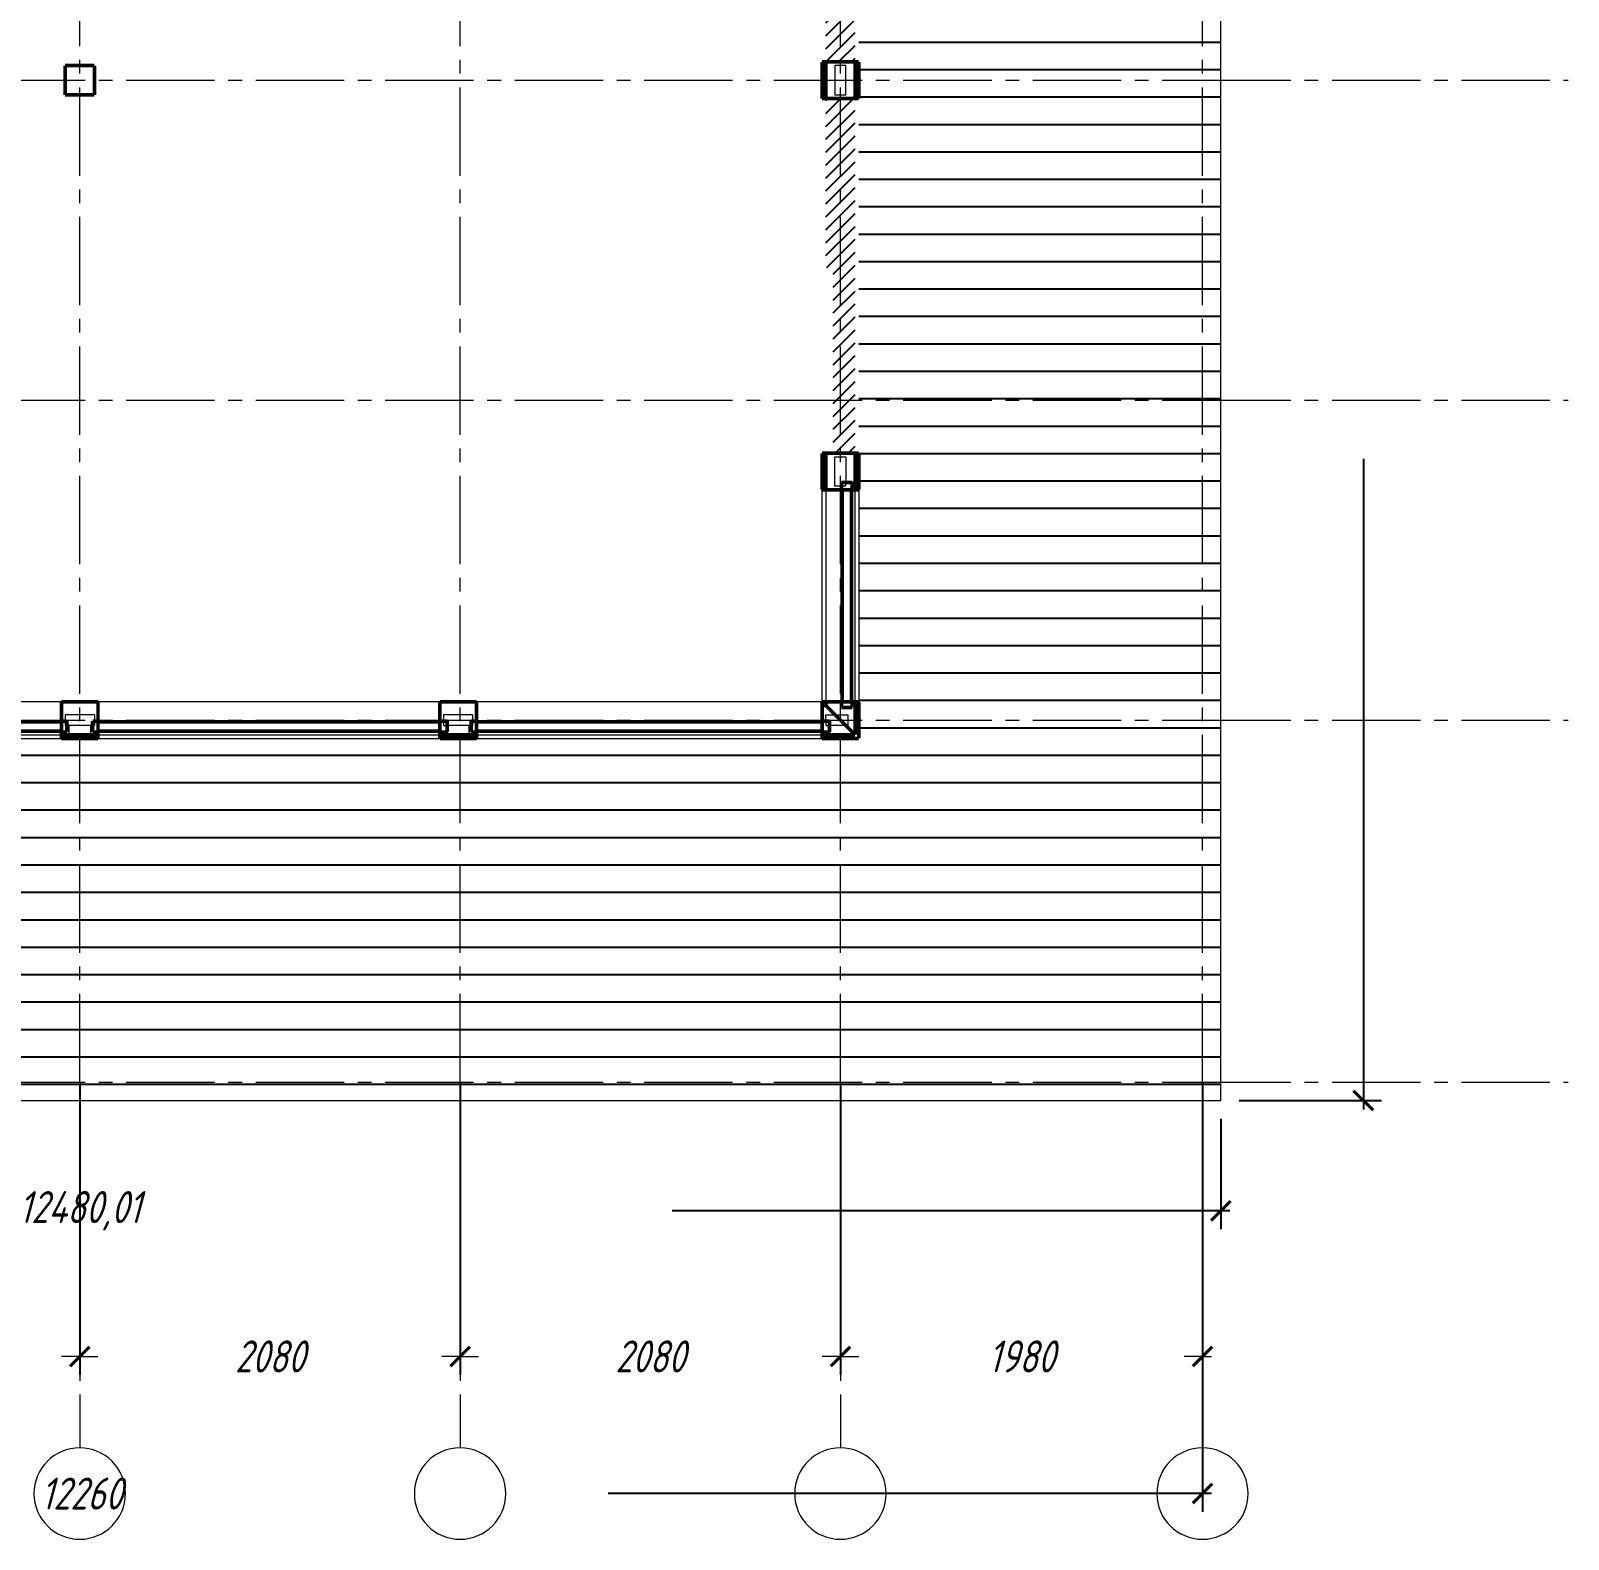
# Model space of a CAD drawing. Header units: millimetres. Extents: x 0 to 5040, y 0 to 770.
# Drawn here: x 1988 to 2156.2, y 448.2 to 613.2 of the extents above; entities that cross this region are included whole.
import ezdxf

# ---------------------------------------------------------------- set-up
doc = ezdxf.new("R2010")
doc.units = ezdxf.units.MM
for name, pattern in [('K5LT32768', [0]), ('K5LT_AXLED', [14.164999961853027, 9.664999961853027, -1.5, 1.5, -1.5]), ('K5LT_BASIC', [0]), ('K5LT_THIN', [0])]:
    doc.linetypes.add(name, pattern=pattern)
doc.layers.add('Системный слой', color=7, linetype='Continuous')
doc.styles.add('KDIMTEXTSTYLE', font='GOST_AU.SHX', dxfattribs={"width": 0.96, "oblique": 15, "height": 5})
doc.styles.add('KTEXTSTYLE', font='GOST_AU.SHX', dxfattribs={"width": 0.96, "height": 5})
doc.dimstyles.new('KDIMSTYLE (0.02)', dxfattribs={"dimtxt": 5, "dimasz": 1, "dimexe": 2, "dimexo": 0, "dimgap": 1, "dimtad": 1, "dimlfac": 50, "dimtxsty": 'KDIMTEXTSTYLE', "dimsah": 1, "dimcen": 0, "dimdle": 1, "dimadec": 0, "dimazin": 0, "dimtfac": 0.667, "dimtmove": 0, "dimatfit": 3, "dimfxl": 0, "dimtvp": 1, "dimtolj": 1, "dimtzin": 0, "dimarcsym": 0})

# ---------------------------------------------------------------- blocks, each defined once
blk = doc.blocks.new('U1')
at = {"layer": 'Системный слой', "color": 30, "linetype": 'K5LT_AXLED', "lineweight": 18}
for p, q in [((1870.98000020808, 498.2270538521427), (2116.18000020808, 498.2270538521427)), ((2116.18000020808, 498.2270538521427), (2156.18000020808, 498.2270538521427))]:
    blk.add_line(p, q, dxfattribs=at)
blk = doc.blocks.new('U2')
at = {"layer": 'Системный слой', "color": 30, "linetype": 'K5LT_AXLED', "lineweight": 18}
for p, q in [((1870.98000020808, 537.8270538521426), (2116.18000020808, 537.8270538521426)), ((2116.18000020808, 537.8270538521426), (2156.18000020808, 537.8270538521426))]:
    blk.add_line(p, q, dxfattribs=at)
blk = doc.blocks.new('U3')
at = {"layer": 'Системный слой', "color": 30, "linetype": 'K5LT_AXLED', "lineweight": 18}
for p, q in [((1870.98000020808, 572.8270538521426), (2116.18000020808, 572.8270538521426)), ((2116.18000020808, 572.8270538521426), (2156.18000020808, 572.8270538521426))]:
    blk.add_line(p, q, dxfattribs=at)
blk = doc.blocks.new('U4')
at = {"layer": 'Системный слой', "color": 30, "linetype": 'K5LT_AXLED', "lineweight": 18}
for p, q in [((1870.98000020808, 607.8270538521426), (2116.18000020808, 607.8270538521426)), ((2116.18000020808, 607.8270538521426), (2156.18000020808, 607.8270538521426))]:
    blk.add_line(p, q, dxfattribs=at)
blk = doc.blocks.new('U12')
at = {"layer": 'Системный слой', "color": 30, "linetype": 'K5LT_AXLED', "lineweight": 18}
for p, q in [((1993.38000020808, 729.6270538521427), (1993.38000020808, 769.6270538521427)), ((1993.38000020808, 498.2270538521427), (1993.38000020808, 729.6270538521427)), ((1993.38000020808, 498.2270538521427), (1993.38000020808, 478.2270538521427)), ((1993.38000020808, 478.2270538521427), (1993.38000020808, 458.2270538521427))]:
    blk.add_line(p, q, dxfattribs=at)
at = {"layer": 'Системный слой', "color": 7, "linetype": 'K5LT_THIN', "lineweight": 18}
blk.add_arc((1993.38000020808, 453.2270538521427), 5, 0, 359.999994270422, dxfattribs=at)
blk = doc.blocks.new('U13')
at = {"layer": 'Системный слой', "color": 30, "linetype": 'K5LT_AXLED', "lineweight": 18}
for p, q in [((2034.98000020808, 729.6270538521427), (2034.98000020808, 769.6270538521427)), ((2034.98000020808, 498.2270538521427), (2034.98000020808, 729.6270538521427)), ((2034.98000020808, 498.2270538521427), (2034.98000020808, 478.2270538521427)), ((2034.98000020808, 478.2270538521427), (2034.98000020808, 458.2270538521427))]:
    blk.add_line(p, q, dxfattribs=at)
at = {"layer": 'Системный слой', "color": 7, "linetype": 'K5LT_THIN', "lineweight": 18}
blk.add_arc((2034.98000020808, 453.2270538521427), 5, 0, 359.999994270422, dxfattribs=at)
blk = doc.blocks.new('U14')
at = {"layer": 'Системный слой', "color": 30, "linetype": 'K5LT_AXLED', "lineweight": 18}
for p, q in [((2076.58000020808, 729.6270538521427), (2076.58000020808, 769.6270538521427)), ((2076.58000020808, 498.2270538521427), (2076.58000020808, 729.6270538521427)), ((2076.58000020808, 498.2270538521427), (2076.58000020808, 478.2270538521427)), ((2076.58000020808, 478.2270538521427), (2076.58000020808, 458.2270538521427))]:
    blk.add_line(p, q, dxfattribs=at)
at = {"layer": 'Системный слой', "color": 7, "linetype": 'K5LT_THIN', "lineweight": 18}
blk.add_arc((2076.58000020808, 453.2270538521427), 5, 0, 359.999994270422, dxfattribs=at)
blk = doc.blocks.new('U15')
at = {"layer": 'Системный слой', "color": 30, "linetype": 'K5LT_AXLED', "lineweight": 18}
for p, q in [((2116.18000020808, 729.6270538521427), (2116.18000020808, 769.6270538521427)), ((2116.18000020808, 498.2270538521427), (2116.18000020808, 729.6270538521427)), ((2116.18000020808, 498.2270538521427), (2116.18000020808, 478.2270538521427)), ((2116.18000020808, 478.2270538521427), (2116.18000020808, 458.2270538521427))]:
    blk.add_line(p, q, dxfattribs=at)
at = {"layer": 'Системный слой', "color": 7, "linetype": 'K5LT_THIN', "lineweight": 18}
blk.add_arc((2116.18000020808, 453.2270538521427), 5, 0, 359.999994270422, dxfattribs=at)
blk = doc.blocks.new('U0')
at = {"layer": 'Системный слой'}
for name in ['U12', 'U13', 'U14', 'U15', 'U4', 'U3', 'U2', 'U1']:
    blk.add_blockref(name, (0, 0), dxfattribs=at)
blk = doc.blocks.new('U52')
at = {"layer": 'Системный слой', "color": 7, "linetype": 'K5LT32768', "lineweight": 18}
for p, q in [((2118.180201329455, 496.2270189612065), (2118.180201329455, 731.6272474546603)), ((2075.980159172457, 609.4271253791823), (2075.980159172457, 606.2271221824432)), ((2077.180160371234, 609.4271253791823), (2075.980159172457, 609.4271253791823)), ((2077.180160371234, 606.2271221824432), (2077.180160371234, 609.4271253791823)), ((2075.980159172457, 606.2271221824432), (2077.180160371234, 606.2271221824432)), ((2075.980159172457, 563.4282194271951), (2075.980159172457, 566.6282226239343)), ((2075.980159172457, 566.6282226239343), (2077.180160371234, 566.6282226239343)), ((2077.180160371234, 566.6282226239343), (2077.180160371234, 563.8282198267875)), ((2076.680159871744, 563.4282194271951), (2075.980159172457, 563.4282194271951)), ((2077.180160371234, 563.4282194271951), (2076.680159871744, 563.4282194271951)), ((2077.180160371234, 563.8282198267875), (2077.180160371234, 563.827086492322)), ((2077.180160371234, 563.4282194271951), (2077.180160371234, 563.827086492322)), ((2077.180160371234, 563.827086492322), (2077.880161070521, 563.827086492322)), ((2078.180161370215, 563.827086492322), (2077.880161070521, 563.827086492322)), ((2078.580161769808, 563.827086492322), (2078.180161370215, 563.827086492322)), ((2074.580157773883, 539.8270558501047), (2074.580157773883, 563.0282190276027)), ((2074.980158173476, 563.0282190276027), (2074.980158173476, 539.8281958512435)), ((2076.680159871744, 563.0282190276027), (2076.680159871744, 539.8281958512435)), ((2078.180161370215, 539.8281958512435), (2078.180161370215, 563.0282190276027)), ((2078.580161769808, 563.0282190276027), (2078.580161769808, 539.8270558501047)), ((1991.380074658664, 539.8270558501047), (1953.980037296775, 539.8270558501047)), ((2032.780116016478, 539.8270558501047), (1995.380078654588, 539.8270558501047)), ((2074.580157773883, 539.8270558501047), (2036.780120012402, 539.8270558501047)), ((2076.680159871744, 539.8270558501047), (2076.680159871744, 539.8281958512435)), ((2077.880161070521, 539.8270558501047), (2076.680159871744, 539.8270558501047)), ((1994.980078254996, 538.4270544515313), (1991.780075058257, 538.4270544515313)), ((1991.780075058257, 538.4270544515313), (1991.780075058257, 537.7270537522447)), ((1994.980078254996, 538.4270544515313), (1994.980078254996, 537.7270537522447)), ((2036.380119612809, 538.4270544515313), (2033.18011641607, 538.4270544515313)), ((2033.18011641607, 538.4270544515313), (2033.18011641607, 537.7270537522447)), ((2036.380119612809, 537.7270537522447), (2036.380119612809, 538.4270544515313)), ((2074.980158173476, 537.7270537522447), (2074.980158173476, 538.4270544515313)), ((2074.980158173476, 538.4270544515313), (2075.980159172457, 538.4270544515313)), ((2075.980159172457, 538.4270544515313), (2077.380160571031, 538.4270544515313)), ((2077.380160571031, 538.4270544515313), (2077.380160571031, 537.2270532527541)), ((1953.980037296775, 537.7270537522447), (1991.380074658664, 537.7270537522447)), ((1991.780075058257, 537.7270537522447), (1991.780075058257, 537.2270532527541)), ((1991.780075058257, 537.2270532527541), (1991.980075258053, 537.2270532527541)), ((1991.980075258053, 537.2270532527541), (1992.180075457849, 537.2270532527541)), ((1994.580077855403, 537.2270532527541), (1992.180075457849, 537.2270532527541)), ((1992.180075457849, 537.2270532527541), (1992.180075457849, 536.2270488711754)), ((1994.580077855403, 537.2270532527541), (1994.7800780552, 537.2270532527541)), ((1994.580077855403, 536.2270489696976), (1994.580077855403, 537.2270532527541)), ((1994.7800780552, 537.2270532527541), (1994.980078254996, 537.2270532527541)), ((1994.980078254996, 537.7270537522447), (1994.980078254996, 537.2270532527541)), ((1995.380078654588, 537.7270537522447), (2032.780116016478, 537.7270537522447)), ((2033.18011641607, 537.7270537522447), (2033.18011641607, 537.2270532527541)), ((2033.18011641607, 537.2270532527541), (2033.580116815663, 537.2270532527541)), ((2035.980119213217, 537.2270532527541), (2033.580116815663, 537.2270532527541)), ((2033.580116815663, 536.5270525534675), (2033.580116815663, 536.2270505706845)), ((2035.980119213217, 537.2270532527541), (2036.180119413013, 537.2270532527541)), ((2035.980119213217, 536.2270506692066), (2035.980119213217, 537.2270532527541)), ((2036.180119413013, 537.2270532527541), (2036.380119612809, 537.2270532527541)), ((2036.380119612809, 537.2270532527541), (2036.380119612809, 537.7270537522447)), ((2036.780120012402, 537.7270537522447), (2074.580157773883, 537.7270537522447)), ((2074.980158173476, 537.7270537522447), (2074.980158173476, 537.2270532527541)), ((2074.980158173476, 537.2270532527541), (2075.380158573068, 537.2270532527541)), ((2077.180160371234, 537.2270532527541), (2075.380158573068, 537.2270532527541)), ((2075.380158573068, 536.5270525534675), (2075.380158573068, 536.2270521437101)), ((2077.380160571031, 537.2270532527541), (2077.180160371234, 537.2270532527541)), ((1953.980037296775, 536.2270473030293), (1991.380074658664, 536.2270488383347)), ((1953.980037296775, 535.8270518541808), (1991.380074658664, 535.8270518541808)), ((1992.180075457849, 536.2270488711754), (1992.180075457849, 535.8270518541808)), ((1994.580077855403, 535.8270518541808), (1994.580077855403, 536.2270489696976)), ((1995.380078654588, 536.2270490025385), (2032.780116016478, 536.2270505378438)), ((1995.380078654588, 535.8270518541808), (2032.780116016478, 535.8270518541808)), ((2033.580116815663, 536.2270505706845), (2033.580116815663, 535.8270518541808)), ((2035.980119213217, 535.8270518541808), (2035.980119213217, 536.2270506692066)), ((2036.780120012402, 536.2270507020474), (2074.580157773883, 536.2270521122636)), ((2036.780120012402, 535.8270518541808), (2074.580157773883, 535.8270518541808)), ((2075.380158573068, 536.2270521437101), (2075.380158573068, 535.8270518541808)), ((1868.579951983798, 496.2270189612065), (2118.180201329455, 496.2270189612065))]:
    blk.add_line(p, q, dxfattribs=at)
at = {"layer": 'Системный слой', "color": 5, "linetype": 'K5LT_BASIC', "const_width": 0.4}
for points in [[(1991.780075058257, 609.4271320458556), (1994.980078254996, 609.4271320458556)], [(1991.780075058257, 606.2271288491164), (1991.780075058257, 609.4271320458556)], [(1994.980078254996, 609.4271320458556), (1994.980078254996, 606.2271288491164)], [(2074.580157773883, 605.8271217828508), (2074.580157773883, 609.8271257787746)], [(2074.580157773883, 609.8271257787746), (2074.980158173476, 609.8271257787746)], [(2074.980158173476, 609.8271257787746), (2078.180161370215, 609.8271257787746)], [(2074.980158173476, 605.8271217828508), (2074.980158173476, 609.8271257787746)], [(2078.180161370215, 609.8271257787746), (2078.580161769808, 609.8271257787746)], [(2078.180161370215, 609.8271257787746), (2078.180161370215, 605.8271217828508)], [(2078.580161769808, 609.8271257787746), (2078.580161769808, 605.8271217828508)], [(1994.980078254996, 606.2271288491164), (1991.780075058257, 606.2271288491164)], [(2074.980158173476, 605.8271217828508), (2074.580157773883, 605.8271217828508)], [(2078.180161370215, 605.8271217828508), (2074.980158173476, 605.8271217828508)], [(2078.580161769808, 605.8271217828508), (2078.180161370215, 605.8271217828508)], [(2074.580157773883, 563.0282190276027), (2074.580157773883, 567.0282230235267)], [(2074.580157773883, 567.0282230235267), (2074.980158173476, 567.0282230235267)], [(2074.980158173476, 563.0282190276027), (2074.980158173476, 567.0282230235267)], [(2074.980158173476, 567.0282230235267), (2075.780158972661, 567.0282096901801)], [(2075.780158972661, 567.0282096901801), (2078.180161370215, 567.0282230235268)], [(2078.180161370215, 567.0282230235268), (2078.580161769808, 567.0282230235267)], [(2078.180161370215, 567.0282230235268), (2078.180161370215, 563.827086492322)], [(2078.580161769808, 567.0282230235267), (2078.580161769808, 563.827086492322)], [(2076.680159871744, 563.8282198267875), (2077.180160371234, 563.8282198267875)], [(2076.680159871744, 563.4282194271951), (2076.680159871744, 563.8282198267875)], [(2076.680159871744, 563.4282194271951), (2076.680159871744, 563.0282190276027)], [(2077.880161070521, 563.8282198267875), (2077.180160371234, 563.8282198267875)], [(2077.880161070521, 563.827086492322), (2077.880161070521, 563.8282198267875)], [(2077.880161070521, 563.0282190276027), (2077.880161070521, 563.827086492322)], [(2078.180161370215, 563.827086492322), (2078.180161370215, 563.0282190276027)], [(2078.580161769808, 563.827086492322), (2078.580161769808, 563.0282190276027)], [(2074.980158173476, 563.0282190276027), (2074.580157773883, 563.0282190276027)], [(2076.680159871744, 563.0282190276027), (2074.980158173476, 563.0282190276027)], [(2076.780159971642, 563.0282190276027), (2076.680159871744, 563.0282190276027)], [(2076.780159971642, 539.8281958512435), (2076.780159971642, 563.0282190276027)], [(2076.780159971642, 563.0282190276027), (2077.780160970623, 563.0282190276027)], [(2077.780160970623, 563.0282190276027), (2077.780160970623, 539.8281958512435)], [(2077.880161070521, 563.0282190276027), (2077.780160970623, 563.0282190276027)], [(2078.180161370215, 563.0282190276027), (2077.880161070521, 563.0282190276027)], [(2078.580161769808, 563.0282190276027), (2078.180161370215, 563.0282190276027)], [(1991.380074658664, 539.8270558501047), (1995.380078654588, 539.8270558501047)], [(1991.380074658664, 539.4270520354762), (1991.380074658664, 539.8270558501047)], [(1995.380078654588, 539.8270558501047), (1995.380078654588, 539.4270521988751)], [(2032.780116016478, 539.8270558501047), (2036.780120012402, 539.8270558501047)], [(2032.780116016478, 539.4270537266544), (2032.780116016478, 539.8270558501047)], [(2036.780120012402, 539.8270558501047), (2036.780120012402, 539.4270538900532)], [(2074.580157773883, 539.8270558501047), (2074.980158173476, 539.8270558501047)], [(2074.580157640133, 539.4270554505124), (2074.580157773883, 539.8270558501047)], [(2074.980158173476, 539.8270558501047), (2074.980158173476, 539.8281958512435)], [(2074.980158173476, 539.8281958512435), (2076.680159871744, 539.8281958512435)], [(2074.980158173476, 539.4270554505124), (2074.980158173476, 539.8270558501047)], [(2074.980158173476, 539.8270558501047), (2076.680159871744, 539.8270558501047)], [(2076.680159871744, 539.8281958512435), (2076.780159971642, 539.8281958512435)], [(2076.680159871744, 539.8270558501047), (2076.680159871744, 539.228195251855)], [(2077.780160970623, 539.8281958512435), (2076.780159971642, 539.8281958512435)], [(2077.780160970623, 539.8281958512435), (2078.180161370215, 539.8281958512435)], [(2077.880161070521, 539.228195251855), (2077.880161070521, 539.8270558501047)], [(2077.880161070521, 539.8270558501047), (2078.180161370215, 539.8270558501047)], [(2078.180161370215, 539.8281958512435), (2078.180161370215, 539.8270558501047)], [(2078.180161370215, 539.8270558501047), (2078.180161370215, 536.2270522537731)], [(2078.180161370215, 539.8270558501047), (2078.580161769808, 539.8270558501047)], [(2078.580161769808, 539.8270558501047), (2078.580161769808, 535.8270518541808)], [(1991.380074658664, 537.7270537522447), (1991.380074658664, 539.4270520354762)], [(1995.380078654588, 539.4270521988751), (1995.380078654588, 537.7270537522447)], [(2032.780116016478, 537.7270537522447), (2032.780116016478, 539.4270537266544)], [(2036.780120012402, 539.4270538900532), (2036.780120012402, 537.7270537522447)], [(2074.580157640133, 539.4270554505124), (2074.980158173476, 539.4270554505124)], [(2074.580157773883, 537.7270537522447), (2074.580157640133, 539.4270554505124)], [(2075.980159172457, 538.4270544515313), (2074.980158173476, 539.4270554505124)], [(2077.180160371234, 537.2270532527541), (2075.980159172457, 538.4270544515313)], [(2076.680159871744, 539.228195251855), (2077.880161070521, 539.228195251855)], [(1953.980037296775, 537.6270536523465), (1991.380074658664, 537.6270536523465)], [(1991.380074658664, 536.6270526533656), (1953.980037296775, 536.6270526533656)], [(1991.780075058257, 537.7270537522447), (1991.380074658664, 537.7270537522447)], [(1991.380074658664, 537.6270536523465), (1991.380074658664, 537.7270537522447)], [(1991.380074658664, 537.6270536523465), (1991.380074658664, 536.6270526533656)], [(1991.380074658664, 536.5270525534675), (1991.380074658664, 536.6270526533656)], [(1991.380074658664, 536.5270525534675), (1991.980075258053, 536.5270525534675)], [(1991.380074658664, 536.2270488383347), (1991.380074658664, 536.5270525534675)], [(1991.380074658664, 536.2270488383347), (1992.180075457849, 536.2270488711754)], [(1991.380074658664, 535.8270518541808), (1991.380074658664, 536.2270488383347)], [(1991.980075258053, 537.7270537522447), (1991.780075058257, 537.7270537522447)], [(1991.980075258053, 537.2270532527541), (1991.980075258053, 537.7270537522447)], [(1991.980075258053, 536.5270525534675), (1991.980075258053, 537.2270532527541)], [(1992.180075457849, 536.2270488711754), (1994.580077855403, 536.2270489696976)], [(1994.580077855403, 536.2270489696976), (1995.380078654588, 536.2270490025385)], [(1994.7800780552, 537.7270537522447), (1994.7800780552, 537.2270532527541)], [(1994.980078254996, 537.7270537522447), (1994.7800780552, 537.7270537522447)], [(1994.7800780552, 537.2270532527541), (1994.7800780552, 536.5270525534675)], [(1994.7800780552, 536.5270525534675), (1995.380078654588, 536.5270525534675)], [(1995.380078654588, 537.7270537522447), (1994.980078254996, 537.7270537522447)], [(1995.380078654588, 537.7270537522447), (1995.380078654588, 537.6270536523465)], [(1995.380078654588, 537.6270536523465), (2032.780116016478, 537.6270536523465)], [(1995.380078654588, 536.6270526533656), (1995.380078654588, 537.6270536523465)], [(2032.780116016478, 536.6270526533656), (1995.380078654588, 536.6270526533656)], [(1995.380078654588, 536.6270526533656), (1995.380078654588, 536.5270525534675)], [(1995.380078654588, 536.5270525534675), (1995.380078654588, 536.2270490025385)], [(1995.380078654588, 536.2270490025385), (1995.380078654588, 535.8270518541808)], [(2033.18011641607, 537.7270537522447), (2032.780116016478, 537.7270537522447)], [(2032.780116016478, 537.6270536523465), (2032.780116016478, 537.7270537522447)], [(2032.780116016478, 537.6270536523465), (2032.780116016478, 536.6270526533656)], [(2032.780116016478, 536.5270525534675), (2032.780116016478, 536.6270526533656)], [(2032.780116016478, 536.5270525534675), (2033.580116815663, 536.5270525534675)], [(2032.780116016478, 536.2270505378438), (2032.780116016478, 536.5270525534675)], [(2032.780116016478, 536.2270505378438), (2033.580116815663, 536.2270505706845)], [(2032.780116016478, 535.8270518541808), (2032.780116016478, 536.2270505378438)], [(2033.580116815663, 537.7270537522447), (2033.18011641607, 537.7270537522447)], [(2033.580116815663, 537.2270532527541), (2033.580116815663, 537.7270537522447)], [(2033.580116815663, 536.5270525534675), (2033.580116815663, 537.2270532527541)], [(2033.580116815663, 536.2270505706845), (2035.980119213217, 536.2270506692066)], [(2035.980119213217, 536.2270506692066), (2036.780120012402, 536.2270507020474)], [(2036.180119413013, 537.7270537522447), (2036.180119413013, 537.2270532527541)], [(2036.380119612809, 537.7270537522447), (2036.180119413013, 537.7270537522447)], [(2036.180119413013, 537.2270532527541), (2036.180119413013, 536.5270525534675)], [(2036.180119413013, 536.5270525534675), (2036.780120012402, 536.5270525534675)], [(2036.780120012402, 537.7270537522447), (2036.380119612809, 537.7270537522447)], [(2036.780120012402, 537.7270537522447), (2036.780120012402, 537.6270536523465)], [(2036.780120012402, 537.6270536523465), (2074.580157773883, 537.6270536523465)], [(2036.780120012402, 536.6270526533656), (2036.780120012402, 537.6270536523465)], [(2074.580157773883, 536.6270526533656), (2036.780120012402, 536.6270526533656)], [(2036.780120012402, 536.6270526533656), (2036.780120012402, 536.5270525534675)], [(2036.780120012402, 536.5270525534675), (2036.780120012402, 536.2270507020474)], [(2036.780120012402, 536.2270507020474), (2036.780120012402, 535.8270518541808)], [(2074.580157773883, 537.7270537522447), (2074.980158173476, 537.7270537522447)], [(2074.580157773883, 537.6270536523465), (2074.580157773883, 537.7270537522447)], [(2074.580157773883, 537.6270536523465), (2074.580157773883, 536.6270526533656)], [(2074.580157773883, 536.5270525534675), (2074.580157773883, 536.6270526533656)], [(2074.580157773883, 536.5270525534675), (2075.380158573068, 536.5270525534675)], [(2074.580157773883, 536.2270521122636), (2074.580157773883, 536.5270525534675)], [(2075.380158573068, 536.2270521437101), (2074.580157773883, 536.2270521122636)], [(2074.580157773883, 535.8270518541808), (2074.580157773883, 536.2270521122636)], [(2074.980158173476, 537.7270537522447), (2075.380158573068, 537.7270537522447)], [(2075.380158573068, 537.2270532527541), (2075.380158573068, 537.7270537522447)], [(2075.380158573068, 537.2270532527541), (2075.380158573068, 536.5270525534675)], [(2078.180161370215, 536.2270522537731), (2075.380158573068, 536.2270521437101)], [(2078.180161370215, 536.2270522537731), (2077.180160371234, 537.2270532527541)], [(1992.180075457849, 535.8270518541808), (1991.380074658664, 535.8270518541808)], [(1992.180075457849, 535.8270518541808), (1994.580077855403, 535.8270518541808)], [(1995.380078654588, 535.8270518541808), (1994.580077855403, 535.8270518541808)], [(2033.580116815663, 535.8270518541808), (2032.780116016478, 535.8270518541808)], [(2033.580116815663, 535.8270518541808), (2035.980119213217, 535.8270518541808)], [(2036.780120012402, 535.8270518541808), (2035.980119213217, 535.8270518541808)], [(2075.380158573068, 535.8270518541808), (2074.580157773883, 535.8270518541808)], [(2075.380158573068, 535.8270518541808), (2078.580161769808, 535.8270518541808)]]:
    blk.add_lwpolyline(points, dxfattribs=at)
blk = doc.blocks.new('KDIMARROW_03')
at = {"layer": 'Системный слой', "color": 0, "linetype": 'K5LT_BASIC', "lineweight": 40}
blk.add_line((-1.060500025749207, -1.060500025749206), (1.060500025749207, 1.060500025749206), dxfattribs=at)
at = {"layer": 'Системный слой', "color": 0, "linetype": 'K5LT_THIN', "lineweight": 18}
for q in [(-1, 0), (2, -2.449293598294706e-16)]:
    blk.add_line((0, 0), q, dxfattribs=at)

msp = doc.modelspace()

# ---------------------------------------------------------------- hatches: boundary and pattern name
at = {"layer": 'Системный слой'}
h = msp.add_hatch(dxfattribs=at)
h.set_pattern_fill('', style=0, pattern_type=0)
h.set_pattern_definition([(0, (0, 0), (0, 3), [])])
h.paths.add_polyline_path([(2078.580161769808, 605.8271217828508), (2078.580161769808, 567.0282230235268), (2078.580161769808, 563.8270864923221), (2078.580161769808, 563.0282190276029), (2078.580161769808, 539.8270558501048), (2078.580161769808, 535.8270518541808), (2075.380158573068, 535.8270518541808), (2074.580157773883, 535.8270518541808), (2036.780120012402, 535.8270518541808), (2035.980119213217, 535.8270518541808), (2033.580116815663, 535.8270518541808), (2032.780116016478, 535.8270518541808), (1995.380078654588, 535.8270518541808), (1994.580077855403, 535.8270518541808), (1992.180075457849, 535.8270518541808), (1991.380074658664, 535.8270518541808), (1953.980037296775, 535.8270518541808), (1953.18003649759, 535.8270518541808), (1950.780034100036, 535.8270518541808), (1949.980033300851, 535.8270518541808), (1912.179995539369, 535.8270518541808), (1911.379994740184, 535.8270518541808), (1908.179991543445, 535.8270518541808), (1908.179991543445, 539.8270558501048), (1908.179991543445, 563.027079026464), (1908.179991543445, 563.8270798256488), (1908.179991543445, 567.027083022388), (1908.179991543445, 605.8271217828508), (1908.179991543445, 609.8271257787748), (1908.179991543445, 640.8271567471857), (1887.979971364029, 640.8271567471857), (1883.979967368105, 640.8271567471857), (1883.979967368105, 644.8271607431096), (1883.979967368105, 645.627161711071), (1869.779953182575, 645.6271677026382), (1868.579951983798, 645.6271682089679), (1868.579951983798, 496.2270189612066), (2118.180201329455, 496.2270189612066), (2118.180201329455, 731.6272474546604), (2078.580161769808, 731.6272474546603), (2078.580161769808, 688.2272040988851), (2078.580161769808, 684.227200102961), (2078.580161769808, 664.227180123341), (2078.580161769808, 660.2271761274171), (2078.580161769808, 644.8271607431096), (2078.580161769808, 640.8271567471857), (2078.580161769808, 609.8271257787748)])
h = msp.add_hatch(dxfattribs=at)
h.set_pattern_fill('', angle=45, style=0, pattern_type=0)
h.set_pattern_definition([(45, (0, 0), (-0.7071067811865475, 0.7071067811865476), [])])
h.paths.add_polyline_path([(1908.579991943038, 605.8271217828508), (1908.579991943038, 567.027083022388), (1911.779995139777, 567.027083022388), (1911.779995139777, 567.0282230235268), (1910.979994340592, 567.0282230235268), (1910.979994340592, 587.3485499897938), (1911.779997131707, 587.3485499897938), (1911.779995139777, 605.8271217828508)])
h.paths.add_polyline_path([(1908.57999857561, 640.8271567471857), (1908.579991943038, 609.8271257787748), (1911.779995139777, 609.8271257787748), (1911.780001511609, 640.8271567471857)])
h.paths.add_polyline_path([(1950.380033700443, 644.4271603435172), (1912.179995539369, 644.4271619174153), (1912.179995539369, 641.2271638134514), (1950.380033700443, 641.2271571467782)])
h.paths.add_polyline_path([(1953.580036897183, 641.2271571467782), (1971.780055078637, 641.2271638134514), (1971.780055078637, 641.2671638534107), (1971.780055078637, 642.6271652120248), (1971.780055078637, 644.4271670101907), (1953.580036897183, 644.4271603435172)])
h.paths.add_polyline_path([(1991.780075058257, 644.4271670101907), (1987.780071062333, 644.4271670101907), (1987.780071062333, 642.6271652120248), (1987.780071062333, 641.2671638534107), (1987.780071062333, 641.2271638134514), (1991.780075058257, 641.2271638134514)])
h.paths.add_polyline_path([(1991.780075058257, 676.6271991773789), (1991.780075058257, 644.4271670101907), (1994.980078254996, 644.4271670101907), (1994.980078254996, 684.6272071692268), (1991.780075058257, 684.6272005025535), (1991.780075058257, 679.827202374118)])
h.paths.add_polyline_path([(1950.180040167321, 676.6271991773789), (1991.780075058257, 676.6271991773789), (1991.780075058257, 679.827202374118), (1953.38004336406, 679.827202374118)])
h.paths.add_polyline_path([(1953.38004336406, 679.827202374118), (1953.38004336406, 708.027230545382), (1951.580041565894, 708.027230545382), (1950.22004020728, 708.027230545382), (1950.180040167321, 708.027230545382), (1950.180040167321, 676.6271991773789)])
h.paths.add_polyline_path([(1994.980078254996, 684.6272071692268), (2054.980138193856, 684.6272071692268), (2054.980138193856, 684.667207209186), (2054.980138193856, 686.0272085678002), (2054.980138193856, 687.827210365966), (2036.580126479279, 687.827210365966), (2033.38012328254, 687.827210365966), (1994.980078254996, 687.827210365966)])
h.paths.add_polyline_path([(1887.579970964437, 665.14749437605), (1887.579970964437, 684.227200102961), (1884.379967767698, 684.227200102961), (1884.379967767698, 644.8271607431096), (1886.779970165252, 644.8271674097831), (1886.779970165252, 665.14749437605)])
h.paths.add_polyline_path([(1884.379967767698, 727.6272434587364), (1884.379967767698, 688.2272040988851), (1887.579970964437, 688.2272040988851), (1887.579970964437, 707.3069164924696), (1886.779970165252, 707.3069164924696), (1886.779970165252, 727.6272434587364)])
h.paths.add_polyline_path([(1887.979971364029, 728.027250525002), (1908.179991543445, 728.027250525002), (1908.179991543445, 731.2272537217414), (1887.979971364029, 731.2272537217414)])
h.paths.add_polyline_path([(1973.980057276395, 728.027250525002), (1991.380074658664, 728.027250525002), (1991.380074658664, 731.2272537217414), (1973.980057276395, 731.2272537217414), (1973.980057276395, 730.2272527227603), (1973.980057276395, 729.0272515239831)])
h.paths.add_polyline_path([(2012.780096036858, 731.2272537217414), (1995.380078654588, 731.2272537217414), (1995.380078654588, 728.027250525002), (2012.780096036858, 728.027250525002), (2012.780096036858, 729.0272515239831), (2012.780096036858, 730.2272527227603)])
h.paths.add_polyline_path([(1991.780075058257, 727.6272434587364), (1991.780075058257, 687.8272036992927), (1994.980078254996, 687.827210365966), (1994.980078254996, 727.6272434587364)])
h.paths.add_polyline_path([(2033.38012328254, 727.6272434587364), (2033.38012328254, 687.827210365966), (2036.580126479279, 687.827210365966), (2036.580126479279, 727.6272434587364), (2036.380119612809, 727.6272501254098)])
h.paths.add_polyline_path([(2054.580137794263, 731.2272537217414), (2036.780120012402, 731.2272537217414), (2036.780120012402, 728.027250525002), (2054.580137794263, 728.027250525002), (2054.580137794263, 729.0272515239831), (2054.580137794263, 730.2272527227603)])
h.paths.add_polyline_path([(2075.780158972661, 727.6272501254098), (2075.780158972661, 707.3069164924696), (2074.980158173476, 707.3069164924696), (2074.980158173476, 688.2272040988851), (2078.180161370215, 688.2272040988851), (2078.180161370215, 727.6272434587364)])
h.paths.add_polyline_path([(2078.180161370215, 644.8271607431096), (2078.180161370215, 660.2271761274171), (2074.980158173476, 660.2271761274171), (2074.980158173476, 644.8271607431096)])
h.paths.add_polyline_path([(2036.380119612809, 641.2271571467782), (2074.580157773883, 641.2271638134514), (2074.580157773883, 644.4271670101907), (2036.380119612809, 644.4271603435172)])
h.paths.add_polyline_path([(2078.180161370215, 609.8271257787748), (2078.180161370215, 640.8271567471857), (2074.980158173476, 640.8271567471857), (2074.980158173476, 609.8271257787748)])
h.paths.add_polyline_path([(2074.980158173476, 605.8271217828508), (2074.980158173476, 587.3485366564471), (2075.780158972661, 587.3485366564471), (2075.780158972661, 567.0282096901801), (2078.180161370215, 567.0282230235268), (2078.180161370215, 605.8271217828508)])

# ---------------------------------------------------------------- block references
for name in ['U0', 'U52']:
    msp.add_blockref(name, (0, 0), dxfattribs=at)

# ---------------------------------------------------------------- dimensions: what is measured, and where the dimension line sits
at = {"layer": 'Системный слой', "color": 7}
msp.add_linear_dim(base=(2133.769400090382, 496.2270189612065), p1=(2118.180201329455, 731.6272474546603), p2=(2118.180201329455, 496.2270189612065), angle=90, location=(2133.769400090382, 631.2270189612065), dimstyle='KDIMSTYLE (0.02)', override={"dimexo": 2, "dimpost": '\\H3.5;\\W0.965;\\Q15;<>', "dimblk1": 'KDIMARROW_03', "dimblk2": 'KDIMARROW_03', "dimse1": 0, "dimse2": 0, "dimclrt": 7, "dimtolj": 1}, dxfattribs=at).render()
for base, p1, p2, location, override in [((1870.98000020808, 453.2270538521427), (2116.18000020808, 498.2270538521427), (1870.98000020808, 498.2270538521427), (1993.58000020808, 453.2270538521427), {"dimexo": 0, "dimpost": '\\H3.5;\\W0.965;\\Q15;<>', "dimblk1": 'KDIMARROW_03', "dimblk2": 'KDIMARROW_03', "dimse1": 0, "dimse2": 0, "dimclrt": 7, "dimtolj": 1}), ((1951.78000020808, 468.2270538521427), (1993.38000020808, 498.2270538521427), (1951.78000020808, 498.2270538521427), (1972.58000020808, 468.2270538521427), {"dimexo": 0, "dimpost": '\\H3.5;\\W0.965;\\Q15;<>', "dimblk1": 'KDIMARROW_03', "dimblk2": 'KDIMARROW_03', "dimse1": 0, "dimse2": 0, "dimclrt": 7, "dimtolj": 1}), ((1993.38000020808, 468.2270538521427), (2034.98000020808, 498.2270538521427), (1993.38000020808, 498.2270538521427), (2014.18000020808, 468.2270538521427), {"dimexo": 0, "dimpost": '\\H3.5;\\W0.965;\\Q15;<>', "dimblk1": 'KDIMARROW_03', "dimblk2": 'KDIMARROW_03', "dimse1": 0, "dimse2": 0, "dimclrt": 7, "dimtolj": 1}), ((2034.98000020808, 468.2270538521427), (2076.58000020808, 498.2270538521427), (2034.98000020808, 498.2270538521427), (2055.78000020808, 468.2270538521427), {"dimexo": 0, "dimpost": '\\H3.5;\\W0.965;\\Q15;<>', "dimblk1": 'KDIMARROW_03', "dimblk2": 'KDIMARROW_03', "dimse1": 0, "dimse2": 0, "dimclrt": 7, "dimtolj": 1}), ((2076.58000020808, 468.2270538521427), (2116.18000020808, 498.2270538521427), (2076.58000020808, 498.2270538521427), (2096.38000020808, 468.2270538521427), {"dimexo": 0, "dimpost": '\\H3.5;\\W0.965;\\Q15;<>', "dimblk1": 'KDIMARROW_03', "dimblk2": 'KDIMARROW_03', "dimse1": 0, "dimse2": 0, "dimclrt": 7, "dimtolj": 1}), ((1868.579951983798, 484.1552809132419), (2118.180201329455, 496.2270189612065), (1868.579951983798, 496.2270189612065), (1993.380076656626, 484.1552809132419), {"dimexo": 2, "dimpost": '\\H3.5;\\W0.965;\\Q15;<>', "dimblk1": 'KDIMARROW_03', "dimblk2": 'KDIMARROW_03', "dimse1": 0, "dimse2": 0, "dimclrt": 7, "dimtolj": 1})]:
    msp.add_linear_dim(base=base, p1=p1, p2=p2, location=location, dimstyle='KDIMSTYLE (0.02)', override=override, dxfattribs=at).render()

doc.saveas('drawing.dxf')
